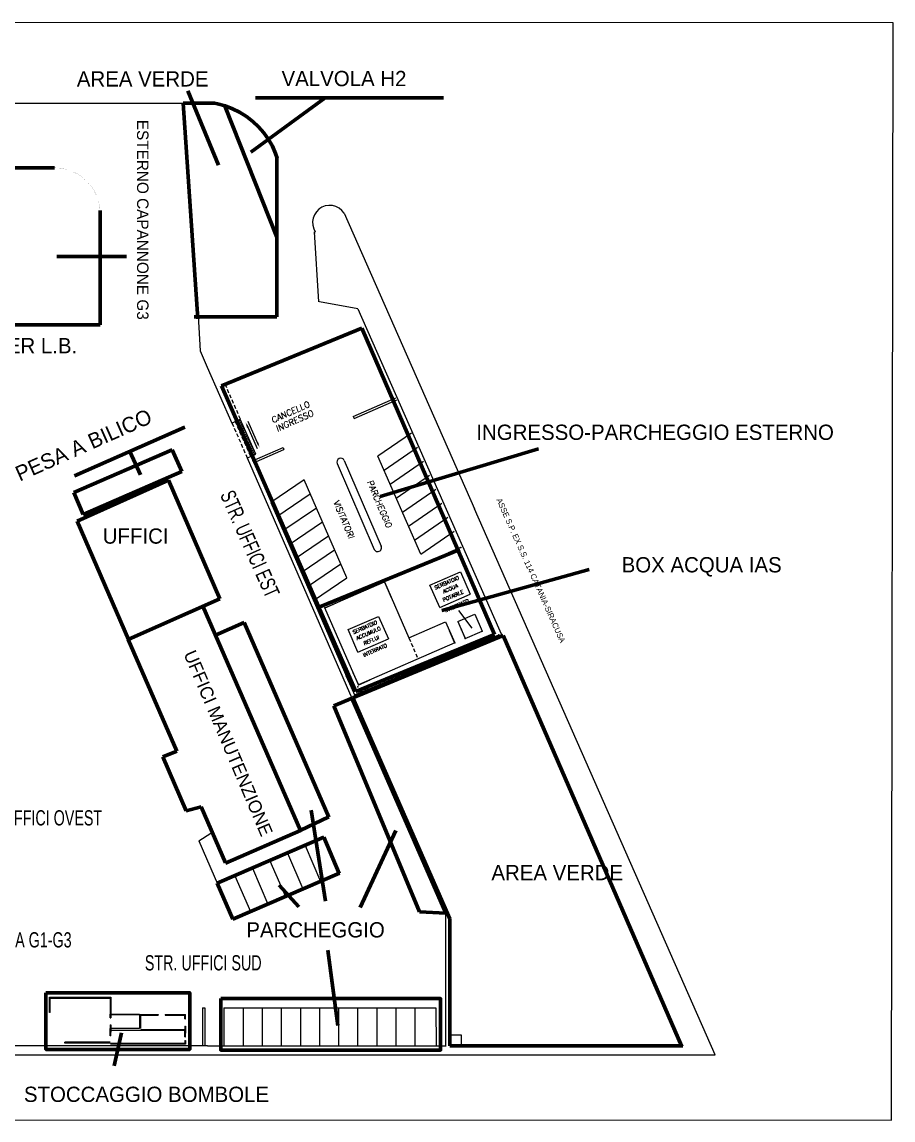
# Model space of a CAD drawing. Extents: x -57244 to 324435, y 15553 to 159369.
# Drawn here: x 210383 to 324435, y 15553 to 159369 of the extents above; entities that cross this region are included whole.
import ezdxf
from ezdxf.enums import TextEntityAlignment as Align

# ---------------------------------------------------------------- set-up
doc = ezdxf.new("R2010")
doc.units = 0
doc.header["$LTSCALE"] = 2000
doc.header["$MEASUREMENT"] = 0
doc.linetypes.add('HIDDEN', pattern=[0.375, 0.25, -0.125])
doc.layers.add('AREE PDL', color=7, linetype='CONTINUOUS', lineweight=100)
doc.layers.add('BASE', color=253, linetype='CONTINUOUS')
doc.layers.add('SCRITTE', color=7, linetype='CONTINUOUS')
doc.styles.add('SIMPLEX', font='SIMPLEX', dxfattribs={"oblique": 5})
doc.styles.add('TXT', font='TXT', dxfattribs={"height": 0.2})

msp = doc.modelspace()

# ---------------------------------------------------------------- hatches: boundary and pattern name
at = {"layer": 'BASE', "linetype": 'Continuous'}
h = msp.add_hatch(dxfattribs=at)
h.set_pattern_fill('ANSI31', color=256, scale=1700, angle=20, style=0)
h.set_pattern_definition([(65, (15874.36, 0), (-192.5904, 89.80638), [])])
edge = h.paths.add_edge_path()
edge.add_line((238524, 107131), (238974, 107349))
edge.add_line((240997, 102758), (238974, 107349))
edge.add_line((238543, 107141), (240534, 102568))
edge.add_line((240540, 102556), (240997, 102758))

# ---------------------------------------------------------------- linework, layer by layer
at = {"layer": 'AREE PDL'}
for p, q in [((236128, 140617), (232118, 150338)), ((231507, 148724), (235584, 148724)), ((237005, 148233), (243760, 131201)), ((240347, 142296), (250068, 149435)), ((250068, 149435), (240954, 149435)), ((240954, 149435), (265561, 149435)), ((243760, 120750), (243760, 141652)), ((214629, 140270), (184118, 140235)), ((214943, 128645), (224061, 128663)), ((199992, 119703), (220629, 119703)), ((232928, 120750), (243760, 120750)), ((236527, 111716, 33950), (254880, 119264, 33950)), ((254880, 119264, 33950), (272239, 79145)), ((254078, 71674), (236527, 111716, 33950)), ((217257, 99919), (231718, 106299)), ((230063, 103345, 34444), (217169, 97761, 34446)), ((225915, 100071), (224487, 103109)), ((231306, 100489, 34439), (230063, 103345, 34444)), ((257269, 97215), (278036, 103445)), ((229549, 99350), (217590, 94004)), ((218382, 94875, 34455), (231306, 100489, 34439)), ((236291, 83822), (229549, 99350)), ((217169, 97761, 34446), (218382, 94875, 34455)), ((224332, 78476), (217590, 94004)), ((249365, 82747), (267718, 90295)), ((265354, 82271), (284637, 87648)), ((224369, 78543, 33950), (236291, 83822)), ((246873, 53494), (234082, 82850)), ((235714, 79078), (239469, 80726)), ((239476, 80727), (250574, 55240)), ((272239, 79145), (254078, 71674)), ((224305, 78492), (230677, 63852)), ((273402, 78993, 33950), (253719, 70846, 34465)), ((273402, 78993, 33950), (296752, 25285, 33950)), ((296752, 25285, 33950), (273402, 78993, 33950)), ((253605, 70786), (251226, 69805)), ((253582, 70786, 33950), (265885, 42630)), ((253719, 70846, 34465), (266385, 41888, 34377)), ((251226, 69805), (262448, 42808)), ((228821, 63113, 33950), (230677, 63852)), ((231880, 56044, 33950), (228821, 63113, 33950)), ((233852, 56554, 33950), (231880, 56044, 33950)), ((237043, 49218, 33950), (233852, 56554, 33950)), ((248233, 56130), (250132, 44206)), ((250542, 55285), (246787, 53484)), ((237048, 49212), (246873, 53494)), ((259334, 53455), (254683, 43392)), ((249888, 52587, 33950), (235949, 46582, 33950)), ((249900, 52613), (251921, 47854)), ((237993, 41858, 33950), (251945, 47868, 33950)), ((235949, 46582, 33950), (237993, 41858, 33950)), ((244050, 46335), (246613, 43487)), ((262448, 42808), (265885, 42657)), ((266385, 41888, 34377), (266385, 25285)), ((251740, 27918), (250411, 37791)), ((223418, 26956), (222446, 22642)), ((266385, 25285), (296929, 25285, 33950)), ((266385, 25285), (296752, 25285, 33950))]:
    msp.add_line(p, q, dxfattribs=at)
at = {"layer": 'AREE PDL', "linetype": 'Continuous'}
for p, q in [((233420, 120494), (231507, 148724)), ((220629, 119703), (220603, 134662)), ((248794, 131874), (248694, 131868)), ((248794, 131874), (248694, 131868))]:
    msp.add_line(p, q, dxfattribs=at)
at = {"layer": 'AREE PDL', "linetype": 'Continuous', "elevation": 0}
msp.add_lwpolyline([(235584, 148724), (235968, 148658), (236976, 148381), (237952, 148007), (238886, 147540), (239771, 146984), (240597, 146344), (241357, 145627), (242043, 144840), (242649, 143989), (243169, 143083), (243599, 142131), (243795, 141550)], dxfattribs=at)
at = {"layer": 'AREE PDL', "linetype": 'Continuous', "const_width": 10}
msp.add_lwpolyline([(220629, 134270), (220577, 135053), (220424, 135823), (220172, 136566), (219825, 137270), (219389, 137923), (218871, 138513), (218281, 139030), (217629, 139466), (216925, 139814), (216182, 140066), (215412, 140219), (214629, 140270)], dxfattribs=at)
at = {"layer": 'AREE PDL'}
for points in [[(213520, 32223), (213520, 24799), (232343, 24799), (232343, 32223)], [(236415, 31464), (236415, 24711), (265199, 24711), (265199, 31464)]]:
    msp.add_lwpolyline(points, close=True, dxfattribs=at)
at = {"layer": 'BASE', "linetype": 'Continuous'}
for p, q in [((324435, 159253), (-57013, 159369)), ((324229, 15553), (324435, 159253)), ((183777, 148724), (235584, 148724)), ((199651, 148724), (233920, 148724)), ((252575, 134325), (269640, 95596)), ((249233, 122708), (248694, 131868)), ((254366, 121787), (249333, 122714)), ((233438, 120889), (233697, 116287)), ((233438, 120889), (233697, 116287)), ((254366, 121787), (296929, 25285, 33950)), ((233697, 116287), (234628, 114175)), ((233697, 116287), (234628, 114175)), ((234628, 114175), (237860, 106840)), ((234628, 114175), (237860, 106840)), ((253750, 107678), (259353, 110147)), ((253859, 107426), (259462, 109895)), ((240997, 102758), (238974, 107349)), ((240997, 102758), (238974, 107349)), ((239811, 106592), (241164, 103517)), ((241358, 103954), (240006, 107029)), ((240588, 101879), (244565, 103631)), ((239876, 102265), (240334, 102466)), ((239876, 102265), (240334, 102466)), ((239876, 102265), (240334, 102466)), ((239876, 102265), (240334, 102466)), ((240540, 102556), (240997, 102758)), ((240540, 102556), (240997, 102758)), ((240540, 102556), (240997, 102758)), ((240540, 102556), (240997, 102758)), ((240698, 101627), (244675, 103379)), ((301148, 24091), (269640, 95596)), ((265885, 25285), (265885, 42657)), ((265885, 25285), (265885, 42657)), ((265885, 25285), (265885, 42657)), ((265885, 25285), (265885, 42657)), ((265885, 25285), (265885, 42657)), ((234663, 25275), (199651, 25275)), ((234663, 25275), (199651, 25275)), ((234663, 25275), (199651, 25275)), ((234663, 25275), (199651, 25275)), ((234663, 25275), (265920, 25275)), ((234663, 25275), (265920, 25275)), ((234663, 25275), (265920, 25275)), ((234663, 25275), (265920, 25275)), ((201440, 24078), (301148, 24091)), ((-57214, 15668), (324229, 15553))]:
    msp.add_line(p, q, dxfattribs=at)
at = {"layer": 'BASE'}
for p, q in [((214629, 140270), (105073, 140270)), ((236527, 111716, 33950), (236977, 111934, 33950)), ((237860, 106840), (238310, 107058)), ((238524, 107131), (238974, 107349)), ((238543, 107141, 33950), (240534, 102568, 33950)), ((253750, 107678, 33950), (253859, 107426, 33950)), ((261366, 105510, 33818), (256998, 102516, 33602)), ((244565, 103631, 33950), (244675, 103379, 33950)), ((257796, 100684, 33378), (262164, 103677, 33378)), ((239870, 102276, 33950), (253582, 70786, 33950)), ((262587, 89682, 33378), (256997, 102518, 33378)), ((251663, 101529, 33935), (256501, 90295, 33967)), ((252578, 101932, 33950), (257417, 90698, 33982)), ((258594, 98850, 33378), (262963, 101843, 33378)), ((247332, 99418, 34390), (242964, 96423, 34174)), ((252921, 86582, 33950), (247332, 99418, 33950)), ((259393, 97017, 33378), (263761, 100009, 33378)), ((260191, 95183, 33378), (264560, 98176, 33378)), ((242964, 96423, 34174), (253924, 71253, 33950)), ((243762, 94592, 33950), (248130, 97585, 33950)), ((244560, 92758, 33950), (248928, 95751, 33950)), ((260990, 93349, 33378), (265358, 96342, 33378)), ((245358, 90924, 33950), (249727, 93917, 33950)), ((261788, 91515, 33378), (266157, 94508, 33378)), ((246157, 89091, 33950), (250525, 92083, 33950)), ((262587, 89682, 33378), (266955, 92674, 33378)), ((246955, 87257, 33950), (251324, 90250, 33950)), ((247754, 85423, 33950), (252122, 88416, 33950)), ((248552, 83590, 33950), (252921, 86582, 33950)), ((263789, 85623), (267784, 87363)), ((267784, 87363), (269069, 84415)), ((250057, 82638, 33950), (257851, 86031, 33950)), ((257851, 86031, 33950), (261044, 78696, 33950)), ((265074, 82675), (263789, 85623)), ((265074, 82675), (269069, 84415)), ((234098, 82833, 33950), (234101, 82832, 33950)), ((254449, 72552, 33950), (250057, 82638, 33950)), ((267526, 82287), (269288, 79988)), ((253079, 79782, 33950), (257074, 81523, 33950)), ((257074, 81523, 33950), (258358, 78575, 33950)), ((261044, 78696, 33950), (265858, 80792, 33950)), ((265858, 80792, 33950), (267055, 78042, 33950)), ((265858, 80792, 33950), (267055, 78042, 33950)), ((267473, 80841, 33950), (269673, 81799, 33950)), ((267473, 80841, 33950), (268431, 78640, 33950)), ((269673, 81799, 33950), (270631, 79598, 33950)), ((254364, 76834, 33950), (253079, 79782, 33950)), ((268431, 78640, 33950), (270631, 79598, 33950)), ((251740, 70024, 33950), (273402, 78993, 33950)), ((253924, 71253, 33950), (272838, 79084, 33950)), ((254364, 76834, 33950), (258358, 78575, 33950)), ((267055, 78042, 33950), (254449, 72552, 33950)), ((237291, 75498, 33950), (238763, 72114, 33950)), ((238883, 71839, 33950), (240362, 68437, 33950)), ((253582, 70786, 33950), (265885, 42657, 33950)), ((253719, 70846, 34465), (266385, 41888, 34377)), ((228821, 63113, 33950), (231880, 56044, 33950)), ((231880, 56044, 33139), (233661, 56495, 34563)), ((233852, 56554, 33950), (237112, 49153, 33950)), ((233559, 52105, 33950), (235126, 53108, 33950)), ((233559, 52105, 33950), (237993, 41858, 33950)), ((249888, 52587, 33950), (235949, 46582, 33950)), ((245149, 50502, 33950), (247177, 45814, 33950)), ((247445, 51491, 33950), (249473, 46803, 33950)), ((242853, 49513, 33950), (244881, 44825, 33950)), ((251945, 47868, 33950), (237993, 41858, 33950)), ((238261, 47535, 33950), (240289, 42847, 33950)), ((240557, 48524, 33950), (242585, 43836, 33950)), ((234033, 30260, 33950), (234333, 30260, 33950)), ((234033, 30260, 33950), (234033, 25287, 33950)), ((234333, 30260, 33950), (234333, 25287, 33950)), ((236833, 30258, 33950), (236833, 25287, 33950)), ((236833, 30258, 33950), (264583, 30238, 33950)), ((239333, 30257, 33950), (239333, 25287, 33950)), ((241833, 30255, 33950), (241833, 25287, 33950)), ((244333, 30253, 33950), (244333, 25287, 33950)), ((246833, 30251, 33950), (246833, 25287, 33950)), ((249333, 30249, 33950), (249333, 25287, 33950)), ((251833, 30247, 33950), (251833, 25287, 33950)), ((254333, 30246, 33950), (254333, 25287, 33950)), ((256833, 30244, 33950), (256833, 25287, 33950)), ((259333, 30242, 33950), (259333, 25287, 33950)), ((261833, 30240, 33950), (261833, 25287, 33950)), ((264583, 30238, 33950), (264602, 25239, 33950)), ((214090, 29629, 184000), (213990, 29629, 184000)), ((221912, 28954, 18400), (221912, 29427, 18400)), ((221912, 28954, 18400), (222012, 28954, 18400)), ((222012, 29427, 18400), (225793, 29427, 18400)), ((222087, 29374, 18400), (228234, 29374, 18400)), ((225793, 29427), (225793, 27534)), ((225893, 29427), (225893, 27534)), ((225968, 29274, 18400), (228234, 29274, 18400)), ((228234, 29374, 18400), (228234, 29274, 18400)), ((229147, 29374, 18400), (231805, 29374, 18400)), ((229147, 29374, 18400), (229147, 29274, 18400)), ((229147, 29274, 18400), (231705, 29274, 18400)), ((231705, 28801, 18400), (231705, 29274, 18400)), ((231705, 28801, 18400), (231805, 28801, 18400)), ((231805, 28801, 18400), (231805, 29374, 18400)), ((221912, 28008, 18400), (222012, 28008, 18400)), ((221912, 26587, 18400), (221912, 27533, 18400)), ((225793, 27534, 18400), (222012, 27534, 18400)), ((222012, 26587, 18400), (222012, 27434, 18400)), ((231705, 27382, 18400), (225968, 27382, 18400)), ((231705, 27856, 18400), (231805, 27856, 18400)), ((231805, 26435, 18400), (231805, 27381, 18400)), ((222012, 26587, 18400), (221912, 26587, 18400)), ((231705, 27282, 18400), (222087, 27282, 18400)), ((231705, 26435, 18400), (231705, 27282, 18400)), ((231705, 26435, 18400), (231805, 26435, 18400)), ((231705, 25962, 18400), (231805, 25962, 18400)), ((266378, 26708, 33950), (267906, 26708, 33950)), ((267906, 26708, 33950), (267906, 25244, 33950)), ((216016, 25641, 18400), (216016, 25741, 18400))]:
    msp.add_line(p, q, dxfattribs=at)
at = {"layer": 'BASE', "linetype": 'HIDDEN'}
for p, q in [((236546, 111726, 67900), (238537, 107152, 67900)), ((239001, 107342, 33950), (236977, 111934, 33950)), ((237879, 106849, 33950), (239870, 102276, 33950)), ((240334, 102466), (238310, 107058)), ((261044, 78696, 33950), (262242, 75946, 33950))]:
    msp.add_line(p, q, dxfattribs=at)
at = {"layer": 'BASE', "linetype": 'ByBlock'}
for p, q in [((267814, 90532, 33950), (266172, 89819, 33950)), ((257871, 85985, 33950), (258781, 83893, 33950)), ((250103, 82658, 33950), (251560, 83292, 33950)), ((267035, 78087, 33950), (266372, 79610, 33950)), ((268411, 78686, 33950), (267748, 80209, 33950)), ((271090, 78360, 33950), (269687, 77779, 33950)), ((253512, 72199, 33950), (252849, 73722, 33950)), ((254429, 72598, 33950), (253765, 74122, 33950)), ((254495, 72572, 33950), (255952, 73207, 33950)), ((254877, 71648, 33950), (255765, 72015, 33950)), ((237043, 49218, 33950), (246956, 53530, 33950))]:
    msp.add_line(p, q, dxfattribs=at)
at = {"layer": 'BASE', "linetype": 'Continuous'}
msp.add_lwpolyline([(252569, 134322), (252274, 134688), (251908, 134984), (251489, 135198), (251035, 135320), (250565, 135345), (250101, 135272), (249661, 135104), (249267, 134848), (248934, 134515), (248677, 134121), (248508, 133682), (248435, 133218), (248459, 132748), (248580, 132293), (248794, 131874)], dxfattribs=at)
at = {"layer": 'BASE', "linetype": 'Continuous', "const_width": 10}
for points in [[(233438, 120889), (233697, 116287)], [(265885, 25285), (265885, 42657)], [(266385, 41888), (266385, 25285)], [(234663, 25275), (199651, 25275)], [(234663, 25275), (199651, 25275)], [(234663, 25275), (265920, 25275)], [(234663, 25275), (265920, 25275)]]:
    msp.add_lwpolyline(points, dxfattribs=at)
at = {"layer": 'BASE', "elevation": 18400}
for points in [[(213990, 29629), (213990, 31632), (222012, 31632), (222012, 29527)], [(214090, 29629), (214090, 31532), (221912, 31532), (221912, 28954)], [(222012, 29427), (222012, 28954)], [(221912, 28008), (221912, 27062)], [(222012, 28008), (222012, 27534)], [(222012, 27434), (222012, 27062)], [(231705, 27856), (231705, 27382)], [(231805, 27856), (231805, 26910)], [(231705, 25962), (231705, 25589), (221987, 25589)], [(231805, 25962), (231805, 25489), (221987, 25489)], [(231705, 27282), (231705, 26910)], [(221912, 25741), (216016, 25741)], [(221912, 25641), (216016, 25641)]]:
    msp.add_lwpolyline(points, dxfattribs=at)
at = {"layer": 'BASE'}
for centre, start, end in [((252121, 101730, 33950), 23.78506, 203.78506), ((256959, 90497, 33950), 203.78506, 23.78506)]:
    msp.add_arc(centre, 500, start, end, dxfattribs=at)
at = {"layer": 'BASE', "linetype": 'ByBlock'}
for p in [(266631, 90018, 33950), (267860, 90552, 33950), (257851, 86031, 33950), (258582, 84352, 33950), (250057, 82638, 33950), (250057, 82638, 33950), (251102, 83093, 33950), (267947, 79751, 33950), (270631, 79598, 33950), (267055, 78042, 33950), (268431, 78640, 33950), (270149, 77970, 33950), (272838, 79084, 33950), (253048, 73264, 33950), (253532, 72153, 33950), (254344, 72292, 33950), (254449, 72552, 33950), (254449, 72552, 33950), (254449, 72552, 33950), (254650, 71553, 33950), (254831, 71628, 33950), (255303, 71824, 33950)]:
    msp.add_point(p, dxfattribs=at)
at = {"layer": 'BASE', "linetype": 'Continuous'}
for points in [[(239845, 106211), (239665, 106918), (240064, 106307)], [(241325, 104335), (241505, 103628), (241105, 104239)]]:
    msp.add_solid(points, dxfattribs=at)

# ---------------------------------------------------------------- texts
at = {"layer": 'BASE', "style": 'SIMPLEX', "oblique": 5}
for s, rotation, p in [('CANCELLO', 24.21894, (243249, 106806, 33950)), ('INGRESSO', 24.21894, (243864, 105689, 33950)), ('PARCHEGGIO', 293, (255539, 99153, 33950)), ('VISITATORI', 293, (251123, 96517, 33950))]:
    msp.add_text(s, height=800, rotation=rotation, dxfattribs=at).set_placement(p)
at = {"layer": 'BASE', "linetype": 'Continuous', "style": 'TXT'}
msp.add_text('ASSE S.P. EX S.S. 114 CATANIA-SIRACUSA', height=747.5, rotation=294.05422, dxfattribs=at).set_placement((272477, 96787, -10))
at = {"layer": 'BASE', "linetype": 'ByBlock', "style": 'SIMPLEX', "oblique": 5}
for s, p in [('SERBATOIO', (265976, 85924)), ('POTABILE', (266810, 84205)), ('ACQUA', (266445, 85143)), ('SERBATOIO', (255266, 80084, 33950)), ('ACCUMULO', (255735, 79302, 33950)), ('REFLUI', (256099, 78365, 33950))]:
    msp.add_text(s, height=480, rotation=23.52917, dxfattribs=at).set_placement(p, align=Align.MIDDLE_CENTER)
for p in [(267302, 82914), (256592, 77074, 33950)]:
    msp.add_text('INTERRATO', height=480, rotation=23.52917, dxfattribs=at).set_placement(p, align=Align.MIDDLE)
at = {"layer": 'SCRITTE', "linetype": 'Continuous', "style": 'TXT'}
for s, p in [('AREA VERDE', (217566, 150914)), ('VALVOLA H2', (244372, 150960)), ('BUNKER L.B.', (200973, 115976)), ('INGRESSO-PARCHEGGIO ESTERNO', (269878, 104632)), ('UFFICI', (220957, 91038)), ('BOX ACQUA IAS', (288902, 87277)), ('AREA VERDE', (271847, 46959)), ('PARCHEGGIO', (239757, 39466)), ('STOCCAGGIO BOMBOLE', (210638, 17922))]:
    msp.add_text(s, height=2000, dxfattribs=at).set_placement(p)
for s, height, rotation, p in [('ESTERNO CAPANNONE G3', 1500, 270, (225448, 146552)), ('PESA A BILICO', 2000, 24, (210092, 99156))]:
    msp.add_text(s, height=height, rotation=rotation, dxfattribs=at).set_placement(p)
at = {"layer": 'SCRITTE', "color": 7, "linetype": 'Continuous', "style": 'TXT', "width": 0.7}
msp.add_text('STR. UFFICI EST', height=2000, rotation=294, dxfattribs=at).set_placement((236278, 97439, -16975))
at = {"layer": 'SCRITTE', "linetype": 'Continuous', "style": 'TXT'}
msp.add_text('UFFICI MANUTENZIONE', height=1700, rotation=293, dxfattribs=at).set_placement((241252, 52351, 33950), align=Align.BOTTOM_RIGHT)
at = {"layer": 'SCRITTE', "color": 7, "linetype": 'Continuous', "style": 'TXT', "width": 0.7}
for s, p in [('STR. UFFICI OVEST', (203199, 54132)), ('CABINA ELETTRICA G1-G3', (192953, 38153)), ('STR. UFFICI SUD', (226473, 35145))]:
    msp.add_text(s, height=2000, dxfattribs=at).set_placement(p)

doc.saveas('drawing.dxf')
